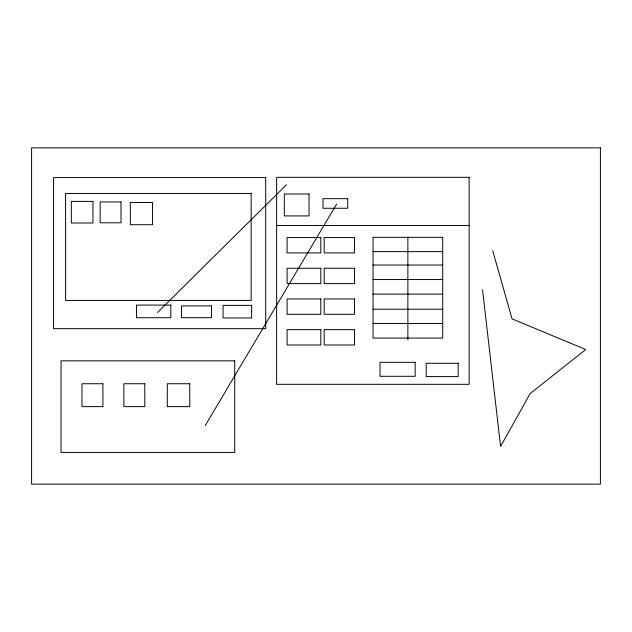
<?xml version="1.0" encoding="UTF-8"?>
<svg xmlns="http://www.w3.org/2000/svg" width="632" height="632" viewBox="0 0 632 632"><rect width="100%" height="100%" fill="white"/><g stroke="black" fill="none" stroke-linecap="round" stroke-linejoin="round"><path stroke-width="0.95" d="M205.25 425.534L336.666 204.041M157.494 312.485L286.501 184.749M276.626 225.513L469.126 225.513M373.046 251.631L442.7 251.631M373.046 265.045L442.7 265.045M373.046 279.549L442.7 279.549M373.046 294.117L442.7 294.117M373.046 309.214L442.7 309.214M373.046 323.505L442.7 323.505M492.739 250.746L512.031 318.852L585.753 349.536L530.193 393.515L500.576 446.461L482.532 289.677M407.877 237.332L407.877 339.724M600.4 147.864L31.6 147.864L31.6 484.136L600.4 484.136L600.4 147.864M469.126 177.315L276.626 177.315L276.626 384.319L469.126 384.319L469.126 177.315M265.709 177.576L53.57 177.576L53.57 328.68L265.709 328.68L265.709 177.576M251.141 193.455L65.594 193.455L65.594 300.429L251.141 300.429L251.141 193.455M309.024 194.008L284.321 194.008L284.321 215.915L309.024 215.915L309.024 194.008M347.719 198.669L323.015 198.669L323.015 208.26L347.719 208.26L347.719 198.669M92.944 201.395L71.337 201.395L71.337 223.001L92.944 223.001L92.944 201.395M121.004 201.948L100.156 201.948L100.156 222.796L121.004 222.796L121.004 201.948M152.557 202.493L130.342 202.493L130.342 224.708L152.557 224.708L152.557 202.493M442.7 237.332L373.046 237.332L373.046 338.073L442.7 338.073L442.7 237.332M320.819 237.569L287.086 237.569L287.086 252.918L320.819 252.918L320.819 237.569M354.552 237.569L324.177 237.569L324.177 252.918L354.552 252.918L354.552 237.569M320.819 268.26L287.086 268.26L287.086 283.61L320.819 283.61L320.819 268.26M354.552 268.26L324.177 268.26L324.177 283.61L354.552 283.61L354.552 268.26M320.819 298.952L287.086 298.952L287.086 314.302L320.819 314.302L320.819 298.952M354.552 298.952L324.177 298.952L324.177 314.302L354.552 314.302L354.552 298.952M170.83 305.09L136.457 305.09L136.457 317.706L170.83 317.706L170.83 305.09M251.623 305.367L223.064 305.367L223.064 317.983L251.623 317.983L251.623 305.367M211.538 305.912L181.55 305.912L181.55 317.699L211.538 317.699L211.538 305.912M320.819 329.643L287.086 329.643L287.086 344.993L320.819 344.993L320.819 329.643M354.552 329.643L324.177 329.643L324.177 344.993L354.552 344.993L354.552 329.643M234.717 360.848L61.035 360.848L61.035 452.409L234.717 452.409L234.717 360.848M415.169 362.318L380.037 362.318L380.037 376.293L415.169 376.293L415.169 362.318M458.161 363.297L426.205 363.297L426.205 376.593L458.161 376.593L458.161 363.297M102.921 383.735L81.978 383.735L81.978 406.629L102.921 406.629L102.921 383.735M144.807 383.735L123.864 383.735L123.864 406.629L144.807 406.629L144.807 383.735M189.758 383.735L167.282 383.735L167.282 406.629L189.758 406.629L189.758 383.735"/></g></svg>
